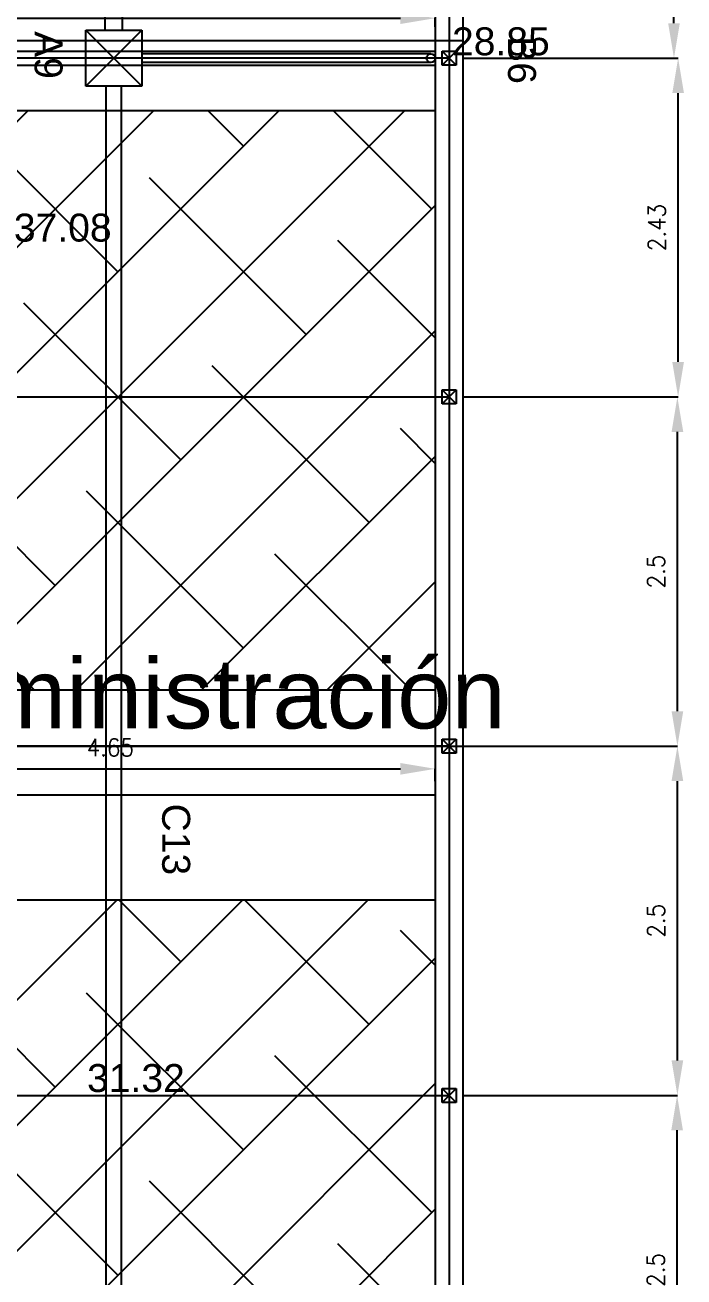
# Model space of a CAD drawing. Header units: inches. Extents: x 72863 to 73068, y 49095 to 49225.
# Drawn here: x 73063.67 to 73068.39, y 49166.39 to 49175.35 of the extents above; entities that cross this region are included whole.
import ezdxf

# ---------------------------------------------------------------- set-up
doc = ezdxf.new("R2010")
doc.units = ezdxf.units.IN
doc.layers.get('0').update_dxf_attribs({"lineweight": 15})
for name, color, linetype in [('Aguas pluviales', 140, 'Continuous'), ('Auxiliar', 240, 'Continuous'), ('Cotas_IncendiosP0', 30, 'Continuous'), ('Cotas_IncendiosP1', 30, 'Continuous'), ('IncendiosP0', 1, 'Continuous'), ('P0', 5, 'Continuous'), ('P0_Elementos', 44, 'Continuous'), ('P0_Pasillos', 90, 'Continuous'), ('P1', 3, 'Continuous'), ('P1 Paredes interiores', 76, 'Continuous'), ('P1 Texto', 7, 'Continuous'), ('Pared parcela', 7, 'Continuous'), ('Pilares', 240, 'Continuous')]:
    doc.layers.add(name, color=color, linetype=linetype)
doc.layers.add('Cotas', color=200, linetype='Continuous', lineweight=9)
doc.layers.add('Límites', color=6, linetype='Continuous', lineweight=9)
doc.styles.add('80-100', font='romans.shx', dxfattribs={"width": 0.9, "height": 0.125})
doc.styles.get("Standard").update_dxf_attribs({"font": 'arial.ttf'})
doc.dimstyles.new('Copia de 100_conlineas', dxfattribs={"dimtxt": 0.125, "dimasz": 0.25, "dimexe": 0, "dimexo": 0.1, "dimgap": 0.09, "dimtad": 1, "dimzin": 4, "dimdsep": 46, "dimtxsty": '80-100', "dimcen": 0.1, "dimclrd": 256, "dimclre": 256, "dimclrt": 256, "dimadec": 0, "dimazin": 0, "dimtfac": 1, "dimtix": 1, "dimtmove": 2, "dimatfit": 3, "dimfxl": 1, "dimtvp": 1.058824, "dimtolj": 1, "dimtzin": 1, "dimarcsym": 0})
doc.dimstyles.new('Mod ISO-25', dxfattribs={"dimtxt": 0.125, "dimasz": 0.25, "dimexe": 0, "dimexo": 0.1, "dimgap": 0.09, "dimtad": 1, "dimzin": 12, "dimdsep": 46, "dimtxsty": '80-100', "dimcen": 0.1, "dimclrd": 256, "dimclre": 256, "dimclrt": 256, "dimadec": 0, "dimazin": 0, "dimtfac": 1, "dimtix": 1, "dimtmove": 2, "dimatfit": 3, "dimfxl": 1, "dimtolj": 1, "dimarcsym": 0})

# ---------------------------------------------------------------- blocks, each defined once
blk = doc.blocks.new('*D346')
at = {"layer": 'Cotas', "lineweight": -2, "transparency": 16777216}
for p, q in [((73066.8071, 49167.6888), (73068.3368, 49167.6888)), ((73068.3368, 49165.4388), (73068.3368, 49167.4388)), ((73066.8071, 49165.1888), (73068.3368, 49165.1888))]:
    blk.add_line(p, q, dxfattribs=at)
at = {"layer": 'Cotas', "transparency": 16777216}
for points in [[(73068.2952, 49167.4388), (73068.3785, 49167.4388), (73068.3368, 49167.6888)], [(73068.2952, 49165.4388), (73068.3785, 49165.4388), (73068.3368, 49165.1888)]]:
    blk.add_solid(points, dxfattribs=at)
at = {"layer": 'Defpoints', "color": 0, "transparency": 16777216}
for p in [(73066.7071, 49167.6888), (73068.3368, 49167.6888), (73066.7071, 49165.1888)]:
    blk.add_point(p, dxfattribs=at)
at = {"layer": 'Cotas', "transparency": 16777216, "insert": (73068.1843, 49166.4388), "char_height": 0.125, "attachment_point": 5, "rotation": 90, "style": '80-100'}
blk.add_mtext('\\A1;2.5', dxfattribs=at)
blk = doc.blocks.new('*D347')
at = {"layer": 'Cotas', "lineweight": -2, "transparency": 16777216}
for p, q in [((73066.8071, 49170.1888), (73068.3389, 49170.1888)), ((73068.3389, 49167.9388), (73068.3389, 49169.9388)), ((73066.8071, 49167.6888), (73068.3389, 49167.6888))]:
    blk.add_line(p, q, dxfattribs=at)
at = {"layer": 'Cotas', "transparency": 16777216}
for points in [[(73068.2972, 49169.9388), (73068.3805, 49169.9388), (73068.3389, 49170.1888)], [(73068.2972, 49167.9388), (73068.3805, 49167.9388), (73068.3389, 49167.6888)]]:
    blk.add_solid(points, dxfattribs=at)
at = {"layer": 'Defpoints', "color": 0, "transparency": 16777216}
for p in [(73066.7071, 49170.1888), (73068.3389, 49170.1888), (73066.7071, 49167.6888)]:
    blk.add_point(p, dxfattribs=at)
at = {"layer": 'Cotas', "transparency": 16777216, "insert": (73068.1864, 49168.9388), "char_height": 0.125, "attachment_point": 5, "rotation": 90, "style": '80-100'}
blk.add_mtext('\\A1;2.5', dxfattribs=at)
blk = doc.blocks.new('*D348')
at = {"layer": 'Cotas', "lineweight": -2, "transparency": 16777216}
for p, q in [((73066.8071, 49172.6888), (73068.3389, 49172.6888)), ((73068.3389, 49170.4388), (73068.3389, 49172.4388)), ((73066.8071, 49170.1888), (73068.3389, 49170.1888))]:
    blk.add_line(p, q, dxfattribs=at)
at = {"layer": 'Cotas', "transparency": 16777216}
for points in [[(73068.2972, 49172.4388), (73068.3806, 49172.4388), (73068.3389, 49172.6888)], [(73068.2972, 49170.4388), (73068.3806, 49170.4388), (73068.3389, 49170.1888)]]:
    blk.add_solid(points, dxfattribs=at)
at = {"layer": 'Defpoints', "color": 0, "transparency": 16777216}
for p in [(73066.7071, 49172.6888), (73068.3389, 49172.6888), (73066.7071, 49170.1888)]:
    blk.add_point(p, dxfattribs=at)
at = {"layer": 'Cotas', "transparency": 16777216, "insert": (73068.1864, 49171.4388), "char_height": 0.125, "attachment_point": 5, "rotation": 90, "style": '80-100'}
blk.add_mtext('\\A1;2.5', dxfattribs=at)
blk = doc.blocks.new('*D349')
at = {"layer": 'Cotas', "lineweight": -2, "transparency": 16777216}
for p, q in [((73066.8071, 49175.1138), (73068.3441, 49175.1138)), ((73068.3441, 49172.9388), (73068.3441, 49174.8638)), ((73066.8071, 49172.6888), (73068.3441, 49172.6888))]:
    blk.add_line(p, q, dxfattribs=at)
at = {"layer": 'Cotas', "transparency": 16777216}
for points in [[(73068.3024, 49174.8638), (73068.3857, 49174.8638), (73068.3441, 49175.1138)], [(73068.3024, 49172.9388), (73068.3857, 49172.9388), (73068.3441, 49172.6888)]]:
    blk.add_solid(points, dxfattribs=at)
at = {"layer": 'Defpoints', "color": 0, "transparency": 16777216}
for p in [(73066.7071, 49175.1138), (73068.3441, 49175.1138), (73066.7071, 49172.6888)]:
    blk.add_point(p, dxfattribs=at)
at = {"layer": 'Cotas', "transparency": 16777216, "insert": (73068.1916, 49173.9013), "char_height": 0.125, "attachment_point": 5, "rotation": 90, "style": '80-100'}
blk.add_mtext('\\A1;2.43', dxfattribs=at)
blk = doc.blocks.new('*D353')
at = {"layer": 'Cotas', "lineweight": -2, "transparency": 16777216}
for p, q in [((73066.8071, 49179.3638), (73068.3145, 49179.3638)), ((73068.3145, 49175.3638), (73068.3145, 49179.1138)), ((73066.8071, 49175.1138), (73068.3145, 49175.1138))]:
    blk.add_line(p, q, dxfattribs=at)
at = {"layer": 'Cotas', "transparency": 16777216}
for points in [[(73068.2728, 49179.1138), (73068.3561, 49179.1138), (73068.3145, 49179.3638)], [(73068.2728, 49175.3638), (73068.3561, 49175.3638), (73068.3145, 49175.1138)]]:
    blk.add_solid(points, dxfattribs=at)
at = {"layer": 'Defpoints', "color": 0, "transparency": 16777216}
for p in [(73066.7071, 49179.3638), (73068.3145, 49179.3638), (73066.7071, 49175.1138)]:
    blk.add_point(p, dxfattribs=at)
at = {"layer": 'Cotas', "transparency": 16777216, "insert": (73068.162, 49177.2388), "char_height": 0.125, "attachment_point": 5, "rotation": 90, "style": '80-100'}
blk.add_mtext('\\A1;4.25', dxfattribs=at)
blk = doc.blocks.new('Arqueta')
for p, q in [((8.4561, 7.6423), (8.4561, 8.0423)), ((8.4561, 8.0423), (8.8561, 8.0423)), ((8.8561, 8.0423), (8.8561, 7.6423)), ((8.8561, 7.6423), (8.4561, 7.6423))]:
    blk.add_line(p, q)
blk = doc.blocks.new('*D397')
at = {"layer": 'Cotas_IncendiosP0', "lineweight": -2, "transparency": 16777216}
for p, q in [((73061.9571, 49169.9388), (73061.9571, 49170.0263)), ((73062.2071, 49170.0263), (73066.3571, 49170.0263)), ((73066.6071, 49169.9388), (73066.6071, 49170.0263))]:
    blk.add_line(p, q, dxfattribs=at)
at = {"layer": 'Cotas_IncendiosP0', "transparency": 16777216}
for points in [[(73062.2071, 49170.068), (73062.2071, 49169.9847), (73061.9571, 49170.0263)], [(73066.3571, 49170.068), (73066.3571, 49169.9847), (73066.6071, 49170.0263)]]:
    blk.add_solid(points, dxfattribs=at)
at = {"layer": 'Defpoints', "color": 0, "transparency": 16777216}
for p in [(73066.6071, 49170.0263), (73061.9571, 49169.8388), (73066.6071, 49169.8388)]:
    blk.add_point(p, dxfattribs=at)
at = {"layer": 'Cotas_IncendiosP0', "transparency": 16777216, "insert": (73064.2821, 49170.1788), "char_height": 0.125, "attachment_point": 5, "style": '80-100'}
blk.add_mtext('\\A1;4.65', dxfattribs=at)
blk = doc.blocks.new('*D439')
at = {"layer": 'Cotas_IncendiosP0', "lineweight": -2, "transparency": 16777216}
for p, q in [((73061.9571, 49175.3388), (73061.9571, 49175.4002)), ((73062.2071, 49175.4002), (73066.3571, 49175.4002)), ((73066.6071, 49175.3388), (73066.6071, 49175.4002))]:
    blk.add_line(p, q, dxfattribs=at)
at = {"layer": 'Cotas_IncendiosP0', "transparency": 16777216}
for points in [[(73062.2071, 49175.4418), (73062.2071, 49175.3585), (73061.9571, 49175.4002)], [(73066.3571, 49175.4418), (73066.3571, 49175.3585), (73066.6071, 49175.4002)]]:
    blk.add_solid(points, dxfattribs=at)
at = {"layer": 'Defpoints', "color": 0, "transparency": 16777216}
for p in [(73066.6071, 49175.4002), (73061.9571, 49175.2388), (73066.6071, 49175.2388)]:
    blk.add_point(p, dxfattribs=at)
at = {"layer": 'Cotas_IncendiosP0', "transparency": 16777216, "insert": (73064.2821, 49175.5527), "char_height": 0.125, "attachment_point": 5, "style": '80-100'}
blk.add_mtext('\\A1;4.65', dxfattribs=at)

msp = doc.modelspace()

# ---------------------------------------------------------------- hatches: boundary and pattern name
at = {"layer": 'P0_Elementos'}
h = msp.add_hatch(dxfattribs=at)
h.set_pattern_fill('ANSI38', color=256, scale=0.2)
h.set_pattern_definition([(45, (73014.496, 49132.724), (-0.449013, 0.449013), []), (135, (73014.496, 49132.724), (-1.3470384, 0.449013), [1.5875, -0.9525])])
h.paths.add_polyline_path([(73050.2071, 49172.2388), (73049.2071, 49172.2388), (73049.2071, 49167.7388), (73050.2071, 49167.7388)])
h.paths.add_polyline_path([(73048.0071, 49172.2388), (73047.0071, 49172.2388), (73047.0071, 49167.7388), (73048.0071, 49167.7388)])
h.paths.add_polyline_path([(73052.4071, 49172.2388), (73051.4071, 49172.2388), (73051.4071, 49167.7388), (73052.4071, 49167.7388)])
h.paths.add_polyline_path([(73056.3071, 49171.7388), (73053.4177, 49171.7388), (73053.4177, 49168.9388), (73056.3071, 49168.9388)])
h.paths.add_polyline_path([(73056.3071, 49167.7388), (73052.9071, 49167.7388), (73052.9071, 49166.2388), (73056.3071, 49166.2388)])
h.paths.add_polyline_path([(73056.3071, 49165.2388), (73052.9071, 49165.2388), (73052.9071, 49163.7388), (73056.3071, 49163.7388)])
h.paths.add_polyline_path([(73056.3071, 49174.7388), (73047.0071, 49174.7388), (73047.0071, 49173.2388), (73056.3071, 49173.2388)])
h.paths.add_polyline_path([(73056.3071, 49177.2388), (73047.0071, 49177.2388), (73047.0071, 49175.7388), (73056.3071, 49175.7388)])
h.paths.add_polyline_path([(73061.4571, 49174.7388), (73057.3071, 49174.7388), (73057.3071, 49170.5888), (73061.4571, 49170.5888)])
h.paths.add_polyline_path([(73066.6071, 49174.7388), (73062.4571, 49174.7388), (73062.4571, 49170.5888), (73066.6071, 49170.5888)])
h.paths.add_polyline_path([(73061.4571, 49169.0888), (73057.3071, 49169.0888), (73057.3071, 49164.9388), (73061.4571, 49164.9388)])
h.paths.add_polyline_path([(73066.6071, 49169.0888), (73062.4571, 49169.0888), (73062.4571, 49164.9388), (73066.6071, 49164.9388)])
h.paths.add_polyline_path([(73061.4571, 49163.7388), (73057.8571, 49163.7388), (73057.8571, 49161.4388), (73061.4571, 49161.4388)])
h.paths.add_polyline_path([(73066.6071, 49163.7388), (73062.4571, 49163.7388), (73062.4571, 49160.4388), (73066.6071, 49160.4388)])

# ---------------------------------------------------------------- linework, layer by layer
at = {"layer": 'Aguas pluviales'}
for p, q in [((73066.6071, 49196.4888), (73066.6071, 49160.2388)), ((73066.8071, 49160.2388), (73066.8071, 49196.4888)), ((73064.2446, 49175.3138), (73064.2446, 49183.4138)), ((73064.3696, 49175.3138), (73064.3696, 49183.4138)), ((73064.5071, 49175.3138), (73064.1071, 49174.9138)), ((73064.1071, 49175.3138), (73064.5071, 49174.9138)), ((73066.5756, 49175.1453), (73064.5071, 49175.1453)), ((73066.5756, 49175.0823), (73064.5071, 49175.0823)), ((73064.2521, 49165.3888), (73064.2521, 49174.9138)), ((73064.3621, 49165.3888), (73064.3621, 49174.9138)), ((73056.8071, 49170.1888), (73066.8071, 49170.1888))]:
    msp.add_line(p, q, dxfattribs=at)
msp.add_circle((73066.5756, 49175.1138), 0.0315, dxfattribs=at)
at = {"layer": 'Auxiliar'}
for p, q in [((73066.7071, 49196.3629), (73066.7071, 49160.3388)), ((73066.7071, 49175.1138), (73046.9071, 49175.1138)), ((73046.9071, 49172.6888), (73066.7071, 49172.6888)), ((73066.7071, 49170.1888), (73046.9071, 49170.1888)), ((73046.9071, 49167.6888), (73066.7071, 49167.6888))]:
    msp.add_line(p, q, dxfattribs=at)
at = {"layer": 'Cotas'}
msp.add_line((73066.8071, 49160.2388), (73066.8071, 49175.1638), dxfattribs=at)
at = {"layer": 'IncendiosP0'}
for p, q in [((73066.6071, 49175.2388), (73061.9571, 49175.2388)), ((73066.6071, 49169.8388), (73061.9571, 49169.8388))]:
    msp.add_line(p, q, dxfattribs=at)
at = {"layer": 'Límites'}
msp.add_lwpolyline([(73041.8071, 49145.5388), (73066.8071, 49145.5388), (73066.8071, 49205.5388), (73041.8071, 49205.5388), (73041.8071, 49145.5388)], dxfattribs=at)
msp.add_lwpolyline([(73054.3071, 49145.5388), (73056.8071, 49145.5388), (73059.3071, 49145.5388), (73061.8071, 49145.5388), (73064.3071, 49145.5388), (73066.8071, 49145.5388), (73066.8071, 49150.5388), (73066.8071, 49205.5388), (73041.8071, 49205.5388), (73041.8071, 49145.5388), (73051.8071, 49145.5388)], close=True, dxfattribs=at)
at = {"layer": 'P0'}
msp.add_line((73066.8071, 49160.2388), (73066.8071, 49196.4888), dxfattribs=at)
msp.add_lwpolyline([(73066.8071, 49175.2388), (73056.8071, 49175.2388)], dxfattribs=at)
at = {"layer": 'P0_Elementos'}
for points in [[(73062.4571, 49174.7388), (73066.6071, 49174.7388), (73066.6071, 49170.5888), (73062.4571, 49170.5888)], [(73062.4571, 49169.0888), (73066.6071, 49169.0888), (73066.6071, 49164.9388), (73062.4571, 49164.9388)]]:
    msp.add_lwpolyline(points, close=True, dxfattribs=at)
at = {"layer": 'P0_Pasillos'}
for p in [(73066.6071, 49175.7388), (73062.4571, 49174.7388)]:
    msp.add_line(p, (73066.6071, 49174.7388), dxfattribs=at)
at = {"layer": 'P1'}
msp.add_lwpolyline([(73046.8071, 49160.2388), (73066.8071, 49160.2388), (73066.8071, 49175.2388), (73061.8071, 49175.2388), (73061.8071, 49165.2388), (73066.8071, 49165.2388)], dxfattribs=at)
at = {"layer": 'P1 Paredes interiores'}
for p, q in [((73056.8071, 49175.1638), (73066.6071, 49175.1638)), ((73062.9071, 49175.0638), (73066.6071, 49175.0638))]:
    msp.add_line(p, q, dxfattribs=at)
at = {"layer": 'Pared parcela'}
for p, q in [((73066.8071, 49145.5388), (73066.8071, 49205.5388)), ((73066.6071, 49196.2888), (73066.6071, 49175.1638)), ((73066.6071, 49175.0638), (73066.6071, 49165.2388))]:
    msp.add_line(p, q, dxfattribs=at)
at = {"layer": 'Pilares'}
for p, q in [((73066.6571, 49175.1638), (73066.7571, 49175.1638)), ((73066.6571, 49175.0638), (73066.6571, 49175.1638)), ((73066.6571, 49175.1638), (73066.7571, 49175.0638)), ((73066.7571, 49175.1638), (73066.6571, 49175.0638)), ((73066.7571, 49175.1638), (73066.7571, 49175.0638)), ((73066.7571, 49175.0638), (73066.6571, 49175.0638)), ((73066.6571, 49172.7388), (73066.7571, 49172.7388)), ((73066.6571, 49172.6388), (73066.6571, 49172.7388)), ((73066.6571, 49172.7388), (73066.7571, 49172.6388)), ((73066.7571, 49172.7388), (73066.6571, 49172.6388)), ((73066.7571, 49172.7388), (73066.7571, 49172.6388)), ((73066.7571, 49172.6388), (73066.6571, 49172.6388)), ((73066.6571, 49170.2388), (73066.7571, 49170.2388)), ((73066.6571, 49170.1388), (73066.6571, 49170.2388)), ((73066.6571, 49170.2388), (73066.7571, 49170.1388)), ((73066.7571, 49170.2388), (73066.6571, 49170.1388)), ((73066.7571, 49170.2388), (73066.7571, 49170.1388)), ((73066.7571, 49170.1388), (73066.6571, 49170.1388)), ((73066.6571, 49167.7388), (73066.7571, 49167.7388)), ((73066.6571, 49167.6388), (73066.6571, 49167.7388)), ((73066.6571, 49167.7388), (73066.7571, 49167.6388)), ((73066.7571, 49167.7388), (73066.6571, 49167.6388)), ((73066.7571, 49167.7388), (73066.7571, 49167.6388)), ((73066.7571, 49167.6388), (73066.6571, 49167.6388))]:
    msp.add_line(p, q, dxfattribs=at)

# ---------------------------------------------------------------- block references
at = {"layer": 'Aguas pluviales', "rotation": 270}
msp.add_blockref('Arqueta', (73056.4648, 49183.7699), dxfattribs=at)

# ---------------------------------------------------------------- texts
at = {"layer": 'Aguas pluviales', "char_height": 0.2, "attachment_point": 1, "rotation": 270}
for s, insert in [('A9', (73063.9405, 49175.3071)), ('B6', (73067.3273, 49175.2711)), ('C13', (73064.8534, 49169.7776))]:
    msp.add_mtext_dynamic_manual_height_columns(s, width=10.693228, gutter_width=12.5, heights=[0], dxfattribs=dict(at, insert=insert))
at = {"layer": 'Cotas_IncendiosP0', "insert": (73066.7267, 49175.3345), "char_height": 0.2, "attachment_point": 1}
msp.add_mtext_dynamic_manual_height_columns('28.85', width=0.561634, gutter_width=1, heights=[0], dxfattribs=at)
at = {"layer": 'Cotas_IncendiosP1', "char_height": 0.2, "attachment_point": 1}
for s, insert in [('37.08', (73063.5925, 49174.0009)), ('31.32', (73064.116, 49167.9129))]:
    msp.add_mtext_dynamic_manual_height_columns(s, width=0.285719, gutter_width=1, heights=[0], dxfattribs=dict(at, insert=insert))
at = {"layer": 'P1 Texto', "insert": (73062.5306, 49170.8155), "char_height": 0.5, "attachment_point": 1}
msp.add_mtext_dynamic_manual_height_columns('Administración', width=2.614533, gutter_width=12.5, heights=[0], dxfattribs=at)

# ---------------------------------------------------------------- dimensions: what is measured, and where the dimension line sits
at = {"layer": 'Cotas'}
for base, p1, p2, picture, middle in [((73068.3145, 49179.3638), (73066.7071, 49175.1138), (73066.7071, 49179.3638), '*D353', (73068.162, 49177.2388)), ((73068.3440682854, 49175.1138082948), (73066.7070621394, 49172.6888082947), (73066.7070621394, 49175.1138082947), '*D349', (73068.1915682854, 49173.9013082947)), ((73068.3389, 49172.6888), (73066.7071, 49170.1888), (73066.7071, 49172.6888), '*D348', (73068.1864, 49171.4388)), ((73068.3389, 49170.1888), (73066.7071, 49167.6888), (73066.7071, 49170.1888), '*D347', (73068.1864, 49168.9388)), ((73068.3368, 49167.6888), (73066.7071, 49165.1888), (73066.7071, 49167.6888), '*D346', (73068.1843, 49166.4388))]:
    dim = msp.add_linear_dim(base=base, p1=p1, p2=p2, angle=90, dimstyle='Mod ISO-25', dxfattribs=at)
    dim.commit()
    dim.dimension.update_dxf_attribs({"geometry": picture, "text_midpoint": middle})
at = {"layer": 'Cotas_IncendiosP0'}
for base, p1, p2, picture, middle in [((73066.6071, 49175.4002), (73061.9571, 49175.2388), (73066.6071, 49175.2388), '*D439', (73064.2821, 49175.5527)), ((73066.6071, 49170.0263), (73061.9571, 49169.8388), (73066.6071, 49169.8388), '*D397', (73064.2821, 49170.1788))]:
    dim = msp.add_linear_dim(base=base, p1=p1, p2=p2, dimstyle='Copia de 100_conlineas', dxfattribs=at)
    dim.commit()
    dim.dimension.update_dxf_attribs({"geometry": picture, "text_midpoint": middle})

doc.saveas('drawing.dxf')
